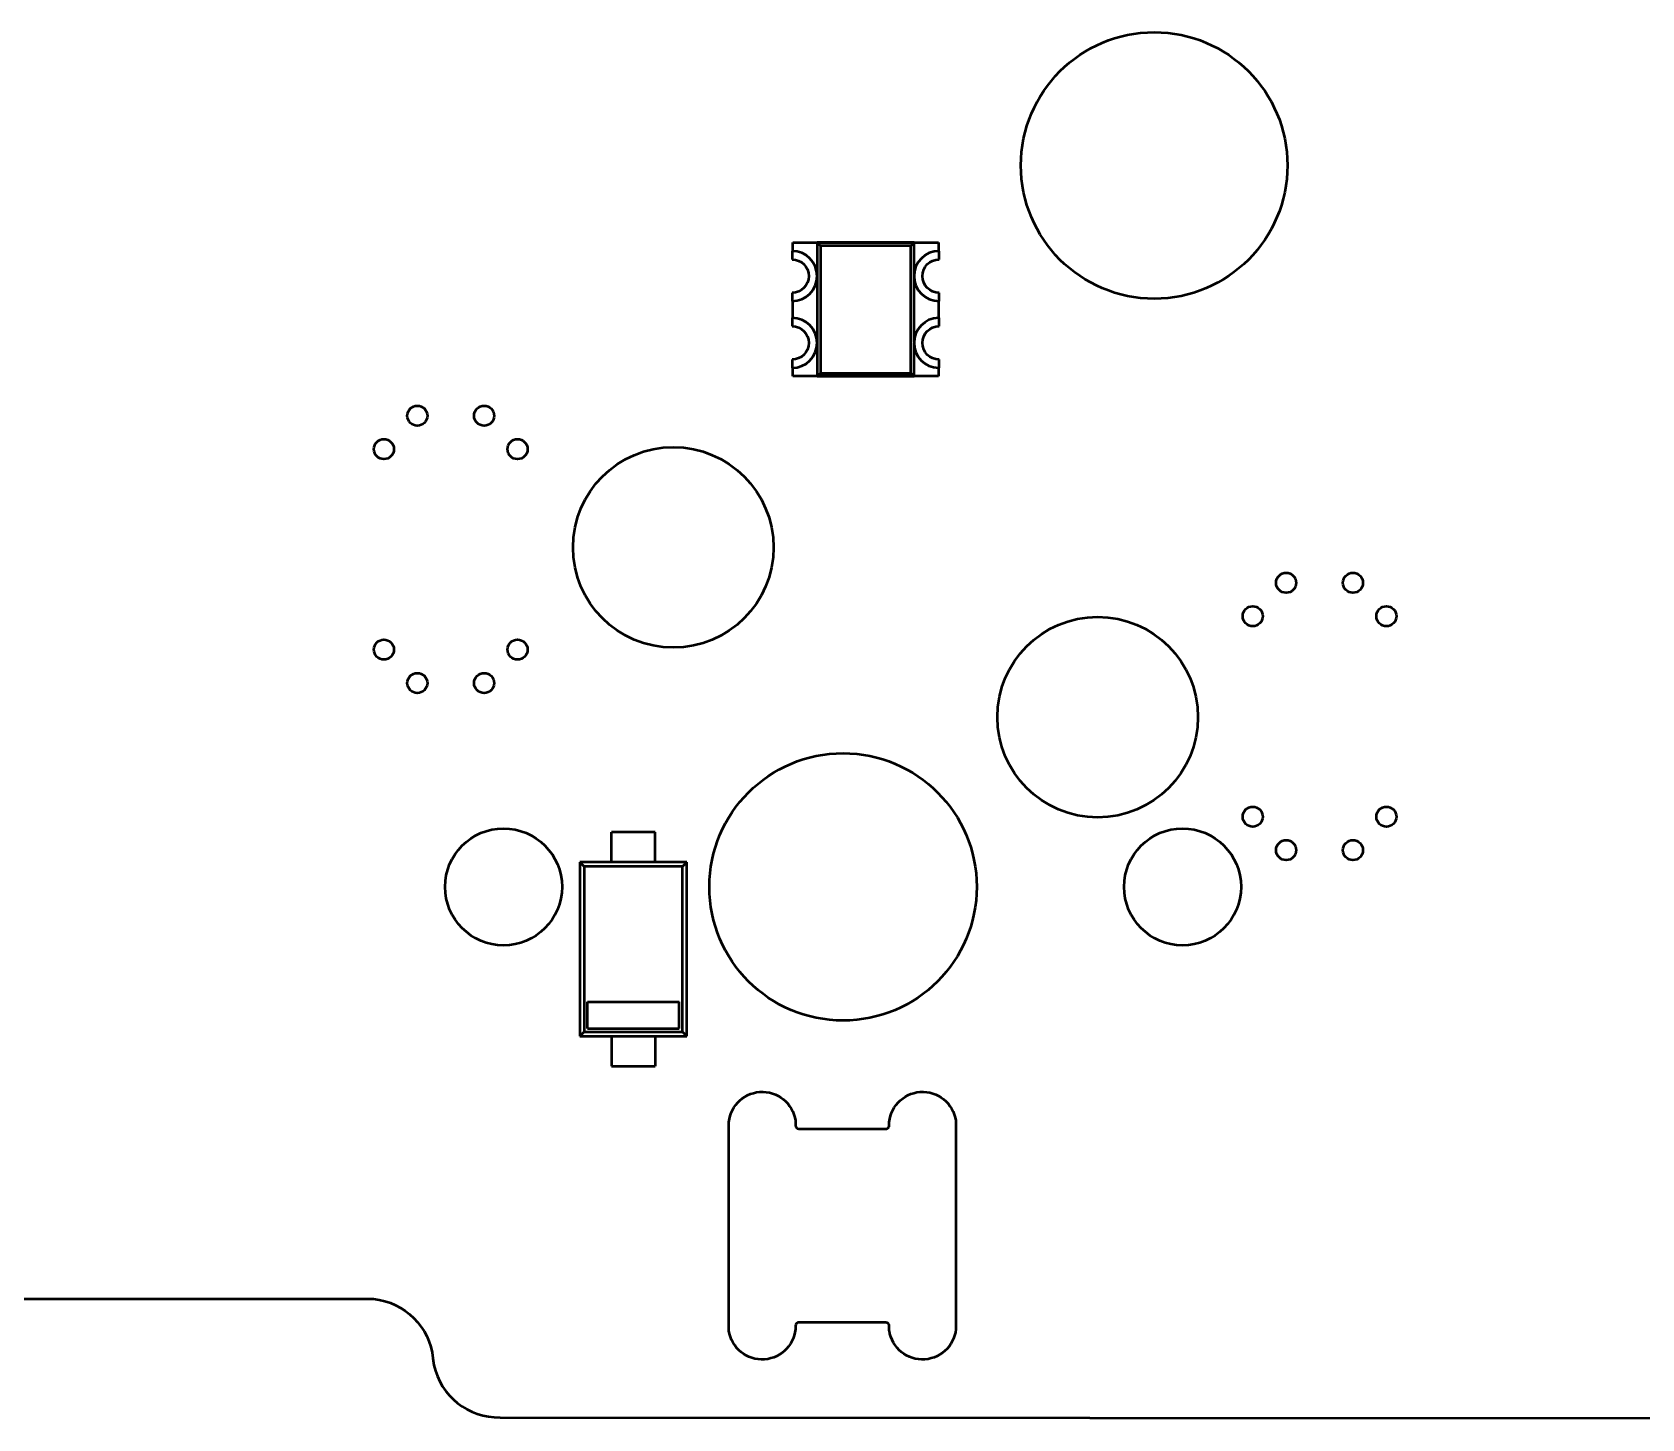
# Model space of a CAD drawing. Header units: millimetres. Extents: x 43 to 387, y 137 to 261.
# Drawn here: x 338.4 to 362.48, y 138.96 to 159.71 of the extents above; entities that cross this region are included whole.
import ezdxf

# ---------------------------------------------------------------- set-up
doc = ezdxf.new("R2010")
doc.units = ezdxf.units.MM
doc.header["$LTSCALE"] = 0.75
doc.layers.add('Visible', color=7, linetype='Continuous', lineweight=50)

msp = doc.modelspace()

# ---------------------------------------------------------------- linework, layer by layer
at = {"layer": 'Visible', "extrusion": (0, 0, -1)}
for p, q in [((349.777, 156.558), (351.957, 156.558)), ((349.777, 156.433), (349.777, 156.558)), ((350.191, 156.509), (350.142, 156.558)), ((350.142, 156.558), (350.142, 154.558)), ((351.592, 156.558), (350.142, 156.558)), ((351.543, 156.509), (351.592, 156.558)), ((351.592, 155.064), (351.592, 156.558)), ((351.957, 156.558), (351.957, 156.433)), ((349.777, 156.433), (349.767, 156.433)), ((349.767, 156.433), (349.767, 156.308)), ((350.191, 156.509), (350.191, 154.607)), ((351.543, 156.509), (350.191, 156.509)), ((351.543, 154.607), (351.543, 156.509)), ((351.957, 156.433), (351.967, 156.433)), ((351.967, 156.308), (351.967, 156.433)), ((349.767, 155.808), (349.767, 155.683)), ((349.777, 155.683), (349.767, 155.683)), ((349.777, 155.433), (349.777, 155.683)), ((351.957, 155.683), (351.957, 155.433)), ((351.957, 155.683), (351.967, 155.683)), ((351.967, 155.683), (351.967, 155.808)), ((349.777, 155.433), (349.767, 155.433)), ((349.767, 155.433), (349.767, 155.308)), ((351.967, 155.433), (351.957, 155.433)), ((351.967, 155.308), (351.967, 155.433)), ((351.592, 154.558), (351.592, 155.052)), ((349.767, 154.808), (349.767, 154.683)), ((349.777, 154.683), (349.767, 154.683)), ((349.777, 154.558), (349.777, 154.683)), ((351.957, 154.683), (351.957, 154.558)), ((351.957, 154.683), (351.967, 154.683)), ((351.967, 154.683), (351.967, 154.808)), ((351.957, 154.558), (349.777, 154.558)), ((350.191, 154.607), (350.142, 154.558)), ((350.142, 154.558), (351.592, 154.558)), ((350.191, 154.607), (351.543, 154.607)), ((351.543, 154.607), (351.592, 154.558)), ((347.717, 147.736), (347.067, 147.736)), ((347.067, 147.286), (347.067, 147.736)), ((347.717, 147.286), (347.717, 147.736)), ((347.067, 147.286), (346.592, 147.286)), ((346.592, 147.286), (346.655, 147.223)), ((346.592, 147.286), (346.592, 144.686)), ((348.129, 147.223), (346.655, 147.223)), ((346.655, 147.223), (346.655, 144.749)), ((347.717, 147.286), (347.067, 147.286)), ((348.192, 147.286), (347.717, 147.286)), ((348.192, 147.286), (348.129, 147.223)), ((348.129, 144.749), (348.129, 147.223)), ((348.192, 144.686), (348.192, 147.286)), ((346.705, 145.199), (348.079, 145.199)), ((346.705, 144.799), (346.705, 145.199)), ((348.079, 144.799), (348.079, 145.199)), ((346.705, 144.799), (348.079, 144.799)), ((346.592, 144.686), (346.655, 144.749)), ((346.592, 144.686), (347.067, 144.686)), ((346.655, 144.749), (348.129, 144.749)), ((347.067, 144.686), (347.717, 144.686)), ((347.067, 144.686), (347.067, 144.236)), ((347.717, 144.686), (348.192, 144.686)), ((347.717, 144.686), (347.717, 144.236)), ((348.192, 144.686), (348.129, 144.749)), ((347.067, 144.236), (347.717, 144.236)), ((348.82, 140.348), (348.82, 143.348)), ((349.817, 143.42), (349.82, 143.348)), ((351.218, 143.328), (351.22, 143.348)), ((352.217, 143.42), (352.22, 143.348)), ((352.22, 143.348), (352.22, 140.348)), ((349.87, 143.298), (351.17, 143.298)), ((332.525, 140.754), (343.401, 140.754)), ((343.401, 140.754), (343.505, 140.752)), ((348.822, 140.277), (348.82, 140.348)), ((349.822, 140.368), (349.82, 140.348)), ((351.17, 140.398), (349.87, 140.398)), ((351.19, 140.396), (351.17, 140.398)), ((351.222, 140.277), (351.22, 140.348)), ((344.394, 139.867), (344.409, 139.763)), ((345.398, 138.979), (345.398, 138.979)), ((345.398, 138.979), (381.567, 138.958))]:
    msp.add_line(p, q, dxfattribs=at)
at = {"layer": 'Visible'}
for centre, radius in [((355.186, 157.713), 1.994), ((344.16, 153.968), 0.15), ((345.16, 153.968), 0.15), ((343.66, 153.468), 0.15), ((345.66, 153.468), 0.15), ((347.99, 151.998), 1.5), ((357.16, 151.468), 0.15), ((358.16, 151.468), 0.15), ((356.66, 150.968), 0.15), ((358.66, 150.968), 0.15), ((354.34, 149.458), 1.5), ((343.66, 150.468), 0.15), ((345.66, 150.468), 0.15), ((344.16, 149.968), 0.15), ((345.16, 149.968), 0.15), ((350.53, 146.918), 2), ((356.66, 147.968), 0.15), ((358.66, 147.968), 0.15), ((345.45, 146.918), 0.875), ((355.61, 146.918), 0.875), ((357.16, 147.468), 0.15), ((358.16, 147.468), 0.15)]:
    msp.add_circle(centre, radius, dxfattribs=at)
for centre, radius, start, end in [((349.767, 156.058), 0.375, 270, 90), ((351.967, 156.058), 0.375, 90, 270), ((349.767, 155.058), 0.375, 270, 90), ((351.967, 155.058), 0.375, 91.5275, 268.4725), ((349.87, 143.348), 0.05, 180.0013, 269.9987), ((351.174, 143.345), 0.0465, 264.4636, 339.5769), ((349.865, 140.352), 0.0465, 84.4636, 159.5769), ((351.173, 140.353), 0.0465, 354.4636, 69.5769), ((345.382, 139.975), 0.997, 192.3222, 270.896)]:
    msp.add_arc(centre, radius, start, end, dxfattribs=at)
at = {"layer": 'Visible', "extrusion": (0, 0, -1)}
for centre, radius, start, end in [((-349.767, 156.058), 0.25, 90, 270), ((-351.967, 156.058), 0.25, 270, 90), ((-349.767, 155.058), 0.25, 90, 270), ((-351.967, 155.058), 0.25, 270, 90), ((-349.321, 143.35), 0.501, 359.8316, 171.9656), ((-351.721, 143.35), 0.501, 359.8316, 171.9656), ((-343.403, 139.76), 0.997, 95.8439, 173.8854), ((-349.319, 140.347), 0.501, 179.8316, 351.9656), ((-351.719, 140.347), 0.501, 179.8316, 351.9656)]:
    msp.add_arc(centre, radius, start, end, dxfattribs=at)

doc.saveas('drawing.dxf')
